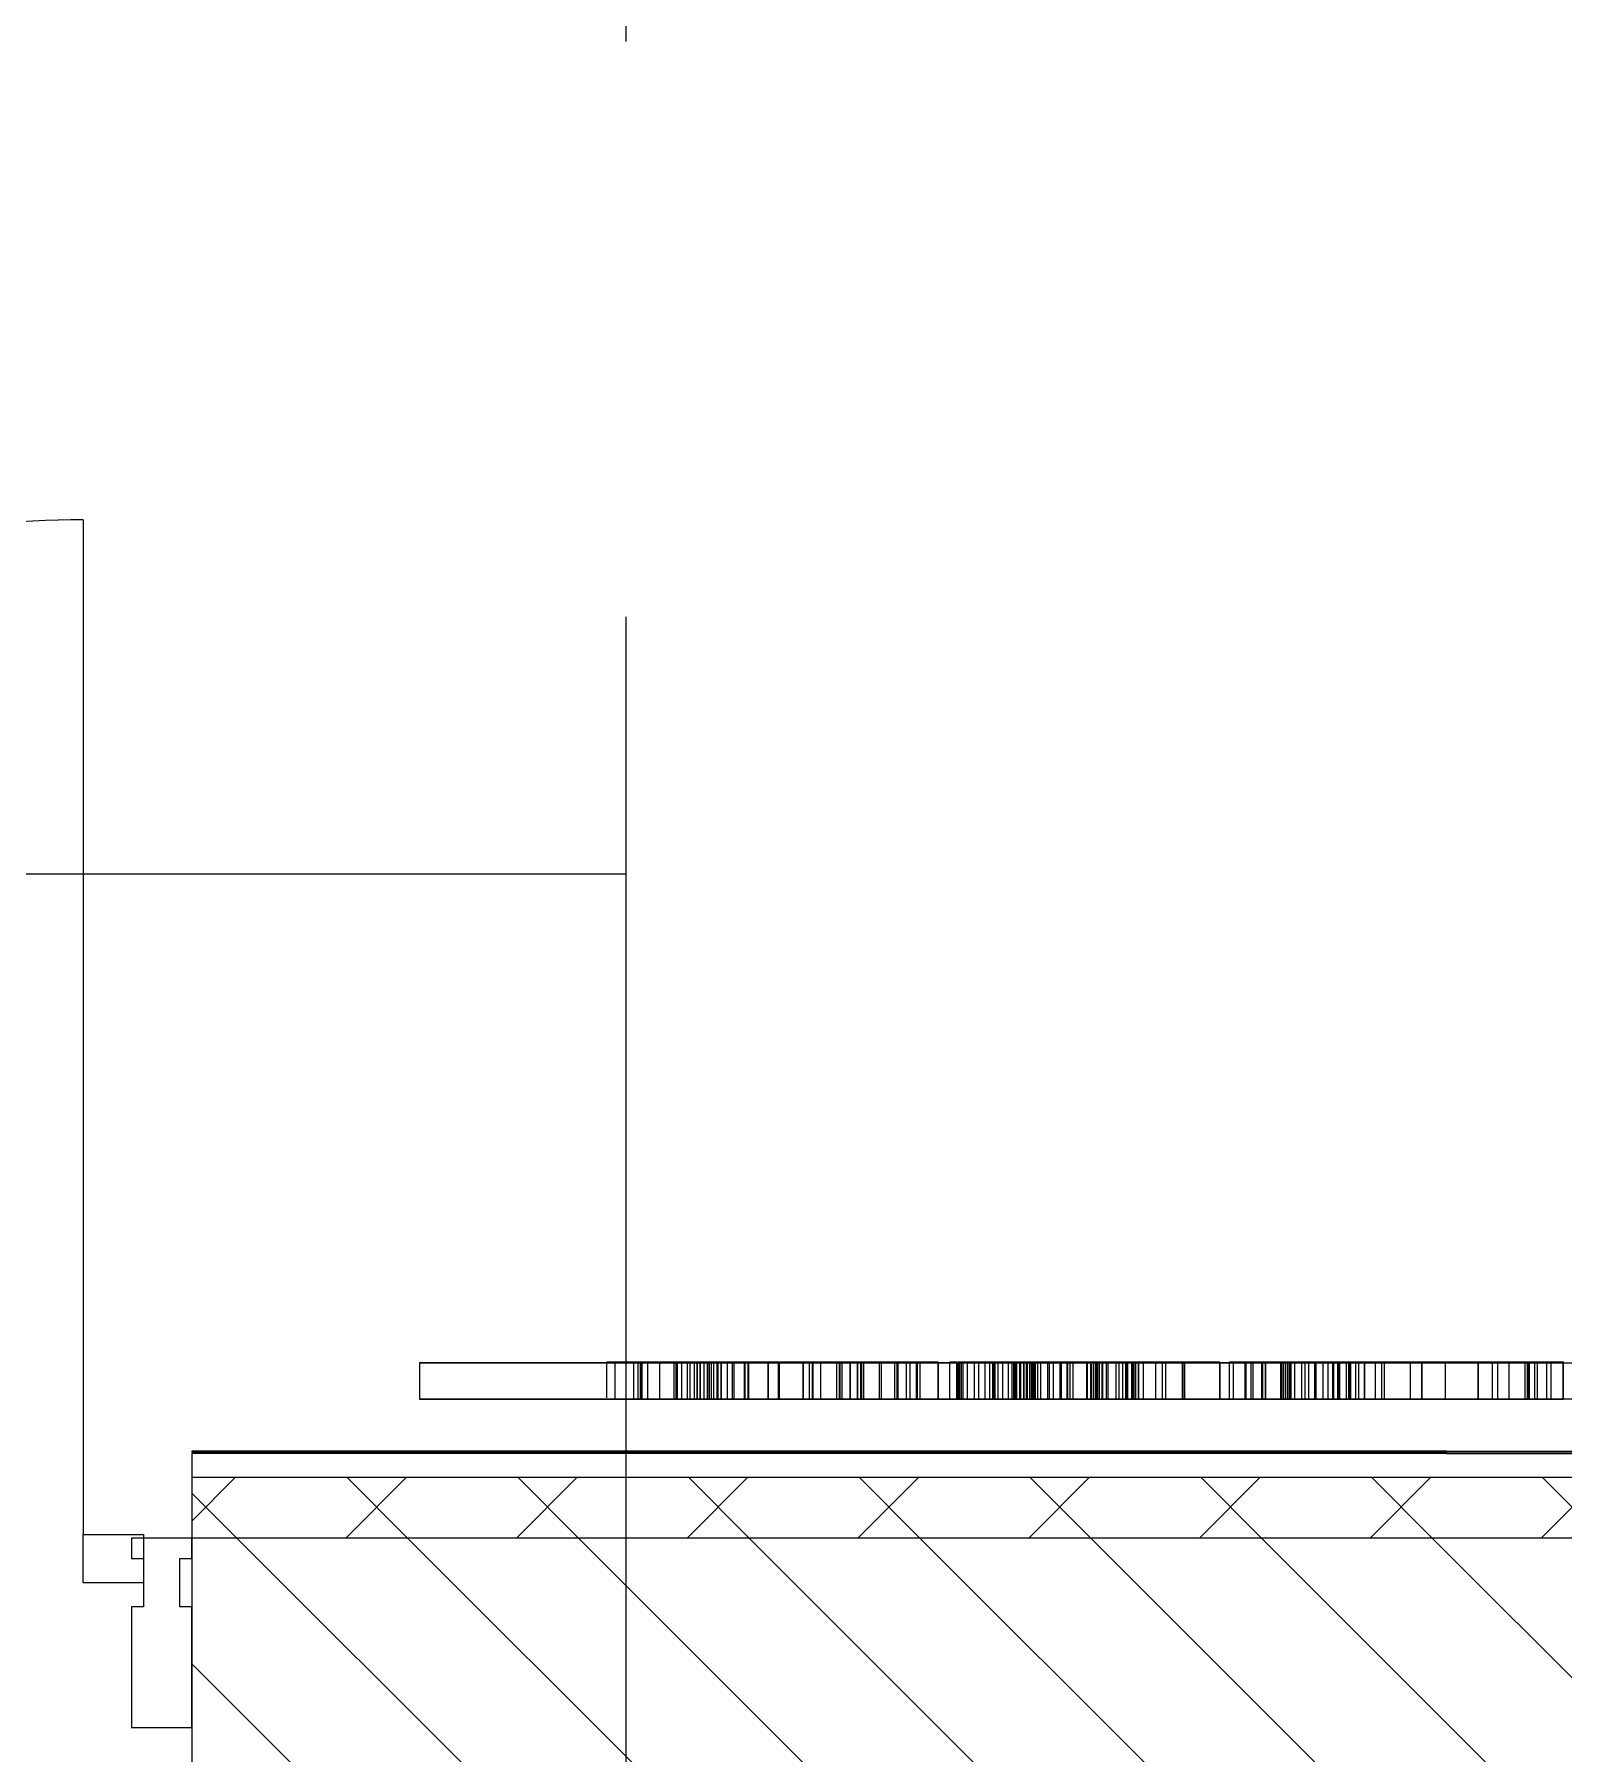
# Model space of a CAD drawing. Header units: millimetres. Extents: x 855 to 84199, y -1987 to 21700.
# Drawn here: x 25214 to 26480, y 16271 to 17695 of the extents above; entities that cross this region are included whole.
import ezdxf

# ---------------------------------------------------------------- set-up
doc = ezdxf.new("R2010")
doc.units = ezdxf.units.MM
doc.linetypes.add('Осевая', pattern=[3175, 635, -476.25, 1587.5, -476.25])
for name, color, linetype, lineweight in [('A-DOOR', 7, 'Continuous', 9), ('A-DOOR-1', 7, 'Continuous', 13), ('A-GLAZ-CWMG', 7, 'Continuous', 9), ('A-GLAZ-CWMG-1', 7, 'Continuous', 25), ('A-WALL', 7, 'Continuous', 9), ('I-WALL', 7, 'Continuous', 9), ('Оси', 7, 'Continuous', 9), ('Оси-2', 7, 'Осевая', 9)]:
    doc.layers.add(name, color=color, linetype=linetype, lineweight=lineweight)
for name, color, linetype, lineweight, true_color in [('A-WALL-2', 7, 'Continuous', 25, 0x3c3c3c), ('A-WALL-FNSH-1', 7, 'Continuous', 13, 0x3c3c3c), ('I-FURN-1', 7, 'Continuous', 9, 0xf0f0f0)]:
    doc.layers.add(name, color=color, linetype=linetype, lineweight=lineweight, true_color=true_color)

# ---------------------------------------------------------------- blocks, each defined once
blk = doc.blocks.new('Дверь_Витражная_остекление_ - ВВ-14 остекление-32472302-План разверток пом_ 1_60_ Этаж 1')
at = {"layer": 'A-DOOR'}
for p, q in [((-835, -860), (-835, -20)), ((835, -850), (835, -20))]:
    blk.add_line(p, q, dxfattribs=at)
for centre, radius, start, end in [((-835, -20), 840, 270, 0), ((835, -20), 830, 180, 270)]:
    blk.add_arc(centre, radius, start, end, dxfattribs=at)
at = {"layer": 'A-DOOR-1'}
for p, q in [((-885, 20), (-835, 20)), ((-885, -20), (-885, 20)), ((-835, 20), (-835, -20)), ((835, 20), (885, 20)), ((835, -20), (835, 20)), ((885, 20), (885, -20)), ((-835, -20), (-885, -20)), ((885, -20), (835, -20))]:
    blk.add_line(p, q, dxfattribs=at)
blk = doc.blocks.new('Прямоугольный импост - Импост структурный с накладкой - 160мм Темный-31915521-План разверток пом_ 1_60_ Этаж 1')
at = {"layer": 'A-GLAZ-CWMG-1'}
for p, q in [((-25, 0), (-25, 17)), ((-25, 17), (25, 17)), ((25, 17), (25, 0)), ((-15, 0), (-25, 0)), ((-15, -40), (-15, 0)), ((25, 0), (15, 0)), ((15, 0), (15, -40)), ((-25, -140), (-25, -40)), ((-25, -40), (-15, -40)), ((15, -40), (25, -40)), ((25, -40), (25, -140)), ((25, -140), (-25, -140))]:
    blk.add_line(p, q, dxfattribs=at)
blk = doc.blocks.new('Прямоугольный импост - Импост структурный с накладкой - 160мм Темный-31239248-План разверток пом_ 1_60_ Этаж 1')
at = {"layer": 'A-GLAZ-CWMG-1'}
for p, q in [((0, 17), (-50, 17)), ((-50, 17), (-50, 0)), ((0, 0), (0, 17)), ((-50, 0), (-40, 0)), ((-40, 0), (-40, -40)), ((-10, -40), (-10, 0)), ((-10, 0), (0, 0)), ((-40, -40), (-50, -40)), ((-50, -40), (-50, -140)), ((0, -40), (-10, -40)), ((0, -140), (0, -40)), ((-50, -140), (0, -140))]:
    blk.add_line(p, q, dxfattribs=at)
blk = doc.blocks.new('вывеска в доо - вывеска в доо-30524903-План разверток пом_ 1_60_ Этаж 1')
at = {"layer": 'I-FURN-1'}
for p, q in [((-800, 0), (800, 0)), ((-147.6, 0), (-133.6, 0)), ((-133.6, 0), (-147.3, 0)), ((-137.3, 0), (-147, 0)), ((-133.8, 0), (-137.3, 0)), ((-133.6, 0), (-137.2, 0)), ((-137.2, 0), (-133.6, 0)), ((-137.2, 0), (-137.2, -30)), ((-137.2, 0), (-137.2, -30)), ((-133.6, 0), (-123.7, 0)), ((-133.6, 0), (-133.6, -30)), ((-123.7, 0), (-133.5, 0)), ((-133.5, 0), (-133.5, -30)), ((-118, 0), (-132.7, 0)), ((-119.2, 0), (-132.6, 0)), ((-132.6, 0), (-126, 0)), ((-126, 0), (-119.1, 0)), ((-126, 0), (-126, -30)), ((-123.7, 0), (-117.7, 0)), ((-123.7, 0), (-123.7, -30)), ((-117.7, 0), (-123.6, 0)), ((-123.6, 0), (-123.6, -30)), ((-119.2, 0), (-119.2, -30)), ((-117.8, 0), (-119.1, 0)), ((-119.1, 0), (-117.8, 0)), ((-119.1, 0), (-119.1, -30)), ((-115.9, 0), (-117.9, 0)), ((-117.8, -30), (-117.8, 0)), ((-117.8, 0), (-117.8, -30)), ((-117.7, 0), (-115.7, 0)), ((-115.7, 0), (-117.7, 0)), ((-117.7, 0), (-115.7, 0)), ((-115.7, 0), (-117.7, 0)), ((-117.7, 0), (-117.7, -30)), ((-117.7, 0), (-117.7, -30)), ((-77, 0), (-115.9, 0)), ((-115.7, 0), (-76.8, 0)), ((-102.4, 0), (-115.7, 0)), ((-115.7, 0), (-115.7, -30)), ((-93, 0), (-102.4, 0)), ((-102.4, 0), (-102.4, -30)), ((-88.7, 0), (-93, 0)), ((-93, 0), (-93, -30)), ((-76.8, 0), (-88.7, 0)), ((-88.7, 0), (-88.7, -30)), ((-88.7, 0), (-88.7, -30)), ((-30.2, 0), (-77, 0)), ((-76.8, 0), (-30.2, 0)), ((-50.2, 0), (-76.8, 0)), ((-76.8, 0), (109.7, 0)), ((-30.2, 0), (-76.8, 0)), ((-76.8, -30), (-76.8, 0)), ((-76.8, 0), (-76.8, -30)), ((-30.2, 0), (-49.8, 0)), ((-30.2, 0), (-20.6, 0)), ((-20.6, 0), (-30.2, 0)), ((109.7, 0), (-30.2, 0)), ((-30.2, 0), (37.8, 0)), ((39.5, 0), (-30.2, 0)), ((-30.2, 0), (22.1, 0)), ((24.5, 0), (-30.2, 0)), ((-30.2, 0), (-30.2, -30)), ((-30.2, 0), (-30.2, -30)), ((-30.2, -30), (-30.2, 0)), ((-30.2, 0), (-30.2, -30)), ((-20.7, 0), (-30.2, 0)), ((1.2, 0), (-20.7, 0)), ((-20.6, 0), (-20.6, -30)), ((-20.6, 0), (-20.6, -30)), ((1.2, 0), (3, 0)), ((3, 0), (1.2, 0)), ((1.2, -30), (1.2, 0)), ((30.4, 0), (1.2, 0)), ((3, 0), (8.4, 0)), ((8.4, 0), (3, 0)), ((3, 0), (3, -30)), ((3, 0), (3, -30)), ((8.4, 0), (17.1, 0)), ((17.1, 0), (8.4, 0)), ((8.4, 0), (8.4, -30)), ((8.4, 0), (8.4, -30)), ((17.1, 0), (28.8, 0)), ((17.1, 0), (17.1, -30)), ((28.8, 0), (17.3, 0)), ((17.3, 0), (17.3, -30)), ((22.1, 0), (57.3, 0)), ((22.1, 0), (22.1, -30)), ((51.6, 0), (24.5, 0)), ((24.5, 0), (24.5, -30)), ((28.8, 0), (42.7, 0)), ((28.8, 0), (28.8, -30)), ((29.4, 0), (29.4, -30)), ((30.4, 0), (32.4, 0)), ((32.4, 0), (30.4, 0)), ((37.8, 0), (30.4, 0)), ((30.4, 0), (30.4, -30)), ((37.8, 0), (30.4, 0)), ((32.4, 0), (37.8, 0)), ((37.8, 0), (32.4, 0)), ((32.4, 0), (32.4, -30)), ((32.4, 0), (32.4, -30)), ((37.8, 0), (63.5, 0)), ((37.8, 0), (37.8, -30)), ((38.4, 0), (47.4, 0)), ((47.4, 0), (38.4, 0)), ((42.7, 0), (38.4, 0)), ((38.4, 0), (38.4, -30)), ((38.4, 0), (38.4, -30)), ((57.3, 0), (38.4, 0)), ((66.6, 0), (39.5, 0)), ((39.5, 0), (39.5, -30)), ((42.7, 0), (57.3, 0)), ((42.7, 0), (42.7, -30)), ((57.3, 0), (43.5, 0)), ((43.5, 0), (43.5, -30)), ((47.4, 0), (57.3, 0)), ((57.3, 0), (47.4, 0)), ((47.4, 0), (47.4, -29.2)), ((47.4, 0), (47.4, -29.2)), ((69.4, 0), (51.6, 0)), ((57.3, 0), (75, 0)), ((57.3, 0), (57.3, -30)), ((58.2, 0), (80.6, 0)), ((58.2, 0), (58.2, -30)), ((58.3, 0), (69.2, 0)), ((69.2, 0), (58.3, 0)), ((58.3, 0), (58.3, -30)), ((58.3, 0), (58.3, -30)), ((80.6, 0), (58.4, 0)), ((58.4, 0), (58.4, -30)), ((80.8, 0), (58.4, 0)), ((63.5, 0), (84.4, 0)), ((63.5, 0), (63.5, -30)), ((82.5, 0), (66.6, 0)), ((66.6, 0), (66.6, -30)), ((69.2, 0), (78.2, 0)), ((78.2, 0), (69.2, 0)), ((69.2, 0), (69.2, -30)), ((69.2, 0), (69.2, -30)), ((79.2, 0), (69.4, 0)), ((69.4, 0), (69.4, -30)), ((75, 0), (80.6, 0)), ((75, 0), (75, -30)), ((78.2, 0), (80.6, 0)), ((80.6, 0), (78.2, 0)), ((78.2, 0), (78.2, -30)), ((78.2, 0), (78.2, -30)), ((82.5, 0), (79.2, 0)), ((79.2, 0), (79.2, -30)), ((80.6, 0), (82.5, 0)), ((80.6, 0), (80.6, -30)), ((80.9, 0), (80.9, -30)), ((81, 0), (82.5, 0)), ((82.5, 0), (81, 0)), ((81, 0), (82.5, 0)), ((82.5, 0), (81, 0)), ((81, 0), (81, -30)), ((82.7, 0), (81.2, 0)), ((82.5, 0), (84.2, 0)), ((84.2, 0), (82.5, 0)), ((82.5, 0), (99.4, 0)), ((84.2, 0), (82.5, 0)), ((86.7, 0), (82.5, 0)), ((82.5, 0), (82.5, -30)), ((84.4, 0), (82.7, 0)), ((84.2, 0), (84.2, -30)), ((84.2, 0), (84.2, -30)), ((84.4, 0), (86.2, 0)), ((86.2, 0), (84.4, 0)), ((86.2, 0), (84.4, 0)), ((84.4, 0), (101.6, 0)), ((84.4, 0), (84.4, -30)), ((86.4, 0), (84.6, 0)), ((99.2, 0), (86.2, 0)), ((86.2, -30), (86.2, 0)), ((109.9, 0), (86.4, 0)), ((101.6, 0), (86.7, 0)), ((86.7, 0), (86.7, -30)), ((99.2, 0), (99.2, -30)), ((99.4, 0), (109.7, 0)), ((109.7, 0), (99.4, 0)), ((99.4, 0), (99.4, -30)), ((101.6, 0), (109.7, 0)), ((101.6, 0), (101.6, -30)), ((109.7, 0), (102.4, 0)), ((102.4, 0), (102.4, -30)), ((109.7, 0), (111.4, 0)), ((111.3, 0), (109.7, 0)), ((109.7, 0), (116, 0)), ((116, 0), (109.7, 0)), ((109.7, 0), (109.7, -30)), ((109.7, 0), (109.7, -30)), ((115.6, 0), (109.9, 0)), ((111.3, 0), (111.3, -30)), ((111.4, 0), (115.4, 0)), ((115.4, 0), (111.4, 0)), ((111.4, 0), (111.4, -30)), ((115.4, 0), (115.4, -30)), ((116, 0), (125.9, 0)), ((116, 0), (116, -30)), ((125.9, 0), (116.2, 0)), ((116.2, 0), (116.2, -30)), ((129.3, 0), (116.2, 0)), ((125.9, 0), (129.2, 0)), ((129.2, 0), (125.9, 0)), ((125.9, 0), (125.9, -30)), ((125.9, 0), (125.9, -30)), ((129.2, 0), (129.2, -30)), ((137.3, 0), (129.3, 0)), ((137.2, 0), (168, 0)), ((166.4, 0), (137.2, 0)), ((137.2, -30), (137.2, 0)), ((137.2, 0), (137.2, -30)), ((166.6, 0), (137.3, 0)), ((168, 0), (166.4, 0)), ((166.4, 0), (168, 0)), ((168, 0), (166.4, 0)), ((166.4, 0), (168, 0)), ((168, 0), (166.4, 0)), ((166.4, -30), (166.4, 0)), ((166.4, 0), (166.4, -30)), ((166.4, -30), (166.4, 0)), ((166.4, 0), (166.4, -30)), ((168.2, 0), (166.6, 0)), ((168, 0), (200.5, 0)), ((206.7, 0), (168, 0)), ((168, 0), (184.8, 0)), ((184.8, 0), (168, 0)), ((168, 0), (190.3, 0)), ((181.9, 0), (168, 0)), ((168, 0), (246.9, 0)), ((214.7, 0), (168, 0)), ((168, -30), (168, 0)), ((168, 0), (168, -30)), ((209, 0), (168.2, 0)), ((208.2, 0), (181.9, 0)), ((181.9, 0), (181.9, -30)), ((184.8, 0), (204.2, 0)), ((204.6, 0), (184.8, 0)), ((184.8, 0), (184.8, -30)), ((184.8, 0), (184.8, -30)), ((190.3, 0), (208.6, 0)), ((190.3, 0), (190.3, -30)), ((200.5, 0), (214.7, 0)), ((200.5, 0), (200.5, -30)), ((204.2, 0), (208.6, 0)), ((204.2, 0), (204.2, -30)), ((208.7, 0), (204.6, 0)), ((204.6, 0), (204.6, -30)), ((208.6, 0), (206.7, 0)), ((206.7, 0), (206.7, -30)), ((208.2, 0), (208.2, -30)), ((208.6, 0), (210.1, 0)), ((210.1, 0), (208.6, 0)), ((208.6, 0), (208.6, -30)), ((210.1, 0), (208.7, 0)), ((208.7, 0), (208.7, -30)), ((209.1, 0), (209.1, -30)), ((213.5, 0), (210.1, 0)), ((210.1, 0), (213.5, 0)), ((213.3, 0), (210.1, 0)), ((210.1, 0), (210.1, -30)), ((213.9, 0), (210.5, 0)), ((214.7, 0), (213.3, 0)), ((213.3, 0), (213.3, -30)), ((213.5, 0), (213.5, -30)), ((214.7, 0), (217.5, 0)), ((246.9, 0), (214.7, 0)), ((214.7, 0), (243.6, 0)), ((240.2, 0), (214.7, 0)), ((214.7, 0), (214.7, -30)), ((214.7, 0), (214.7, -30)), ((214.7, -30), (214.7, 0)), ((214.7, 0), (214.7, -30)), ((220.6, 0), (215, 0)), ((215, 0), (215, -30)), ((220.9, 0), (215.3, 0)), ((217.5, 0), (229.6, 0)), ((217.5, 0), (217.5, -30)), ((234, 0), (220.6, 0)), ((220.6, 0), (231, 0)), ((223, 0), (220.6, 0)), ((220.6, 0), (220.6, -30)), ((238.4, 0), (220.9, 0)), ((234.7, 0), (223, 0)), ((223, 0), (223, -30)), ((229.6, 0), (236.9, 0)), ((229.6, 0), (229.6, -30)), ((231, 0), (238.3, 0)), ((231, 0), (231, -30)), ((239.3, 0), (234, 0)), ((234, 0), (234, -30)), ((238.3, 0), (234.7, 0)), ((234.7, 0), (234.7, -30)), ((236.9, 0), (239.3, 0)), ((236.9, 0), (236.9, -30)), ((238.3, 0), (238.3, -30)), ((239.3, 0), (243.6, 0)), ((241.8, 0), (239.3, 0)), ((239.3, 0), (239.3, -30)), ((243.7, 0), (239.4, 0)), ((246.9, 0), (240.2, 0)), ((240.2, 0), (240.2, -30)), ((243.6, 0), (241.8, 0)), ((241.8, 0), (241.8, -30)), ((243.6, 0), (246.9, 0)), ((243.6, 0), (243.6, -28.9)), ((244.1, 0), (244.1, -29.1)), ((246.9, 0), (244.2, 0)), ((246.9, 0), (246.9, -29.9)), ((247.2, 0), (305.4, 0)), ((247.2, 0), (285.4, 0)), ((278.3, 0), (247.2, 0)), ((258.9, 0), (247.2, 0)), ((299.3, 0), (247.3, 0)), ((261.1, 0), (258.7, 0)), ((258.7, 0), (263, 0)), ((258.7, 0), (258.7, -30)), ((263.3, 0), (258.9, 0)), ((263, 0), (261.1, 0)), ((261.1, 0), (261.1, -30)), ((263, 0), (263, -30)), ((290.3, 0), (263.6, 0)), ((263.6, 0), (269.4, 0)), ((268.3, 0), (263.6, 0)), ((263.6, 0), (275, 0)), ((263.6, 0), (263.6, -30)), ((288.4, 0), (263.9, 0)), ((268.3, 0), (268.3, -30)), ((269.4, 0), (278.2, 0)), ((279.6, 0), (269.4, 0)), ((269.4, 0), (269.4, -30)), ((275, 0), (297.2, 0)), ((275, 0), (275, -30)), ((278.2, 0), (291.2, 0)), ((278.2, 0), (278.2, -30)), ((290, 0), (278.3, 0)), ((278.3, 0), (278.3, -30)), ((287.9, 0), (279.6, 0)), ((279.6, 0), (279.6, -30)), ((285.4, 0), (302, 0)), ((285.4, 0), (285.4, -30)), ((291.2, 0), (287.9, 0)), ((293.1, 0), (287.9, 0)), ((287.9, 0), (291.2, 0)), ((287.9, 0), (287.9, -30)), ((291.8, 0), (288.4, 0)), ((299.5, 0), (290, 0)), ((290, 0), (290, -30)), ((290.3, -30), (290.3, 0)), ((291.2, 0), (305.4, 0)), ((296.4, 0), (291.2, 0)), ((291.2, 0), (291.2, -30)), ((294.5, 0), (292.1, 0)), ((292.1, 0), (302, 0)), ((292.1, 0), (292.1, -30)), ((302.5, 0), (292.7, 0)), ((305.4, 0), (293.1, 0)), ((293.1, 0), (293.1, -30)), ((302, 0), (294.5, 0)), ((294.5, 0), (294.5, -30)), ((305.4, 0), (296.4, 0)), ((296.4, 0), (296.4, -30)), ((297.2, 0), (305.4, 0)), ((297.2, 0), (297.2, -30)), ((305.4, 0), (299.3, 0)), ((299.3, 0), (299.3, -30)), ((305.4, 0), (299.5, 0)), ((299.5, 0), (299.5, -30)), ((302, 0), (305.4, 0)), ((302, 0), (302, -30)), ((305.4, 0), (302.9, 0)), ((302.9, 0), (305.4, 0)), ((302.9, 0), (302.9, -30)), ((305.9, 0), (303.4, 0)), ((305.4, 0), (324.6, 0)), ((305.4, 0), (305.4, -30)), ((307.9, 0), (305.8, 0)), ((305.8, 0), (305.8, -30)), ((306.4, 0), (307.9, 0)), ((307.9, 0), (306.4, 0)), ((306.4, 0), (307.9, 0)), ((307.9, 0), (306.4, 0)), ((306.4, 0), (307.9, 0)), ((307.9, 0), (306.4, 0)), ((306.4, 0), (307.9, 0)), ((306.4, 0), (306.4, -30)), ((307, 0), (307, -30)), ((308.5, 0), (307, 0)), ((307.9, 0), (309.2, 0)), ((312.2, 0), (307.9, 0)), ((307.9, 0), (324.3, 0)), ((320.7, 0), (307.9, 0)), ((324.3, 0), (307.9, 0)), ((307.9, 0), (316.8, 0)), ((307.9, 0), (307.9, -30)), ((324.6, 0), (307.9, 0)), ((307.9, 0), (307.9, -30)), ((323.6, 0), (308.5, 0)), ((309.2, 0), (336.9, 0)), ((309.2, 0), (309.2, -30)), ((323.2, 0), (312.2, 0)), ((312.2, 0), (312.2, -30)), ((316.8, 0), (323.2, 0)), ((316.8, 0), (316.8, -30)), ((324.3, 0), (320.7, 0)), ((320.7, 0), (320.7, -30)), ((323.2, 0), (324.3, 0)), ((323.2, 0), (323.2, -30)), ((324.3, 0), (324.3, -30)), ((324.3, 0), (324.3, -30)), ((324.3, -30), (324.3, 0)), ((324.3, 0), (324.3, -30)), ((327.8, 0), (324.6, 0)), ((324.6, 0), (340.5, 0)), ((324.6, 0), (324.6, -30)), ((340.5, 0), (325, 0)), ((336.9, 0), (325.2, 0)), ((325.2, 0), (325.2, -30)), ((328.9, 0), (327.8, 0)), ((327.8, 0), (327.8, -30)), ((331.6, 0), (328.9, 0)), ((340.5, 0), (331.6, 0)), ((331.6, 0), (331.6, -30)), ((336.9, 0), (340.5, 0)), ((336.9, 0), (336.9, -30)), ((340.5, 0), (336.9, 0)), ((336.9, 0), (336.9, -30)), ((340.5, 0), (340.5, -29.9)), ((340.6, 0), (349.7, 0)), ((353.4, 0), (340.6, 0)), ((340.6, 0), (351.1, 0)), ((346.3, 0), (340.6, 0)), ((353.8, 0), (340.6, 0)), ((352.5, 0), (346.3, 0)), ((346.3, 0), (346.3, -30)), ((349.7, 0), (353.4, 0)), ((349.7, 0), (349.7, -30)), ((351.1, 0), (354.6, 0)), ((351.1, 0), (351.1, -30)), ((354.6, 0), (352.5, 0)), ((352.5, 0), (352.5, -30)), ((353.4, 0), (353.4, -30)), ((353.4, 0), (353.4, -30)), ((354.6, 0), (354.6, -30)), ((355, 0), (360.7, 0)), ((360.7, 0), (355, 0)), ((355, 0), (355, -30)), ((361.3, 0), (355.4, 0)), ((360.7, 0), (360.7, -30)), ((371.1, 0), (361.3, 0)), ((370.5, 0), (385.7, 0)), ((385.7, 0), (370.5, 0)), ((370.5, -30), (370.5, 0)), ((370.5, 0), (370.5, -30)), ((386.4, 0), (371.1, 0)), ((385.7, 0), (432.3, 0)), ((404.5, 0), (385.7, 0)), ((385.7, 0), (388.4, 0)), ((387.7, 0), (385.7, 0)), ((385.7, -30), (385.7, 0)), ((432.5, 0), (386.4, 0)), ((387.7, 0), (387.7, -30)), ((388.4, 0), (396.7, 0)), ((393.6, 0), (388.4, 0)), ((388.4, 0), (388.4, -30)), ((403.5, 0), (393.6, 0)), ((393.6, 0), (393.6, -30)), ((396.7, 0), (406.4, 0)), ((396.7, 0), (396.7, -30)), ((417.3, 0), (403.5, 0)), ((403.5, 0), (403.5, -30)), ((432.3, 0), (404.5, 0)), ((404.5, 0), (404.5, -30)), ((404.5, 0), (404.5, -30)), ((406.4, 0), (419, 0)), ((406.4, 0), (406.4, -30)), ((432.3, 0), (417.3, 0)), ((417.3, 0), (417.3, -30)), ((419, 0), (433.9, 0)), ((419, 0), (419, -30)), ((432.3, 0), (467.6, 0)), ((433.6, 0), (432.3, 0)), ((433.9, 0), (432.3, 0)), ((432.3, 0), (437.3, 0)), ((437.1, 0), (432.3, 0)), ((432.3, -30), (432.3, 0)), ((467.8, 0), (432.5, 0)), ((433.6, 0), (433.6, -30)), ((433.6, 0), (433.6, -30)), ((467.6, 0), (433.9, 0)), ((433.9, 0), (450.1, 0)), ((433.9, 0), (433.9, -30)), ((454.5, 0), (434.5, 0)), ((434.5, 0), (434.5, -30)), ((443.2, 0), (437.1, 0)), ((437.1, 0), (437.1, -30)), ((437.3, 0), (443.5, 0)), ((437.3, 0), (437.3, -30)), ((451.6, 0), (443.2, 0)), ((443.2, 0), (443.2, -30)), ((443.5, 0), (452.1, 0)), ((443.5, 0), (443.5, -30)), ((450.1, 0), (474.3, 0)), ((450.1, 0), (450.1, -30)), ((474, 0), (451.6, 0)), ((451.6, 0), (451.6, -30)), ((452.1, 0), (474.3, 0)), ((452.1, 0), (452.1, -30)), ((474.3, 0), (454.5, 0)), ((454.5, 0), (454.5, -30)), ((467.6, 0), (467.6, -30)), ((467.6, 0), (467.6, -30)), ((475.2, 0), (468.5, 0)), ((474, 0), (474, -30)), ((474.3, 0), (502, 0)), ((502, 0), (474.3, 0)), ((474.3, 0), (474.3, -30)), ((477.1, 0), (474.7, 0)), ((474.7, 0), (502, 0)), ((474.7, 0), (474.7, -30)), ((483, 0), (475.6, 0)), ((502, 0), (477.1, 0)), ((477.1, 0), (477.1, -30)), ((482.2, 0), (502, 0)), ((502, 0), (482.2, 0)), ((482.2, -30), (482.2, 0)), ((482.2, 0), (482.2, -30)), ((502.3, 0), (483, 0)), ((502, 0), (527.2, 0)), ((502, 0), (502, -30)), ((502.5, 0), (511.3, 0)), ((511.3, 0), (502.5, 0)), ((502.5, 0), (530.3, 0)), ((531, 0), (502.5, 0)), ((502.5, 0), (502.5, -30)), ((502.5, 0), (502.5, -30)), ((527.2, 0), (502.6, 0)), ((502.6, 0), (502.6, -30)), ((511.4, 0), (502.8, 0)), ((511.3, 0), (540.8, 0)), ((545.1, 0), (511.3, 0)), ((511.3, 0), (539.4, 0)), ((530.3, 0), (511.3, 0)), ((511.3, 0), (511.3, -29.4)), ((511.3, 0), (511.3, -29.4)), ((511.3, -29.4), (511.3, 0)), ((511.3, 0), (511.3, -29.4)), ((560.9, 0), (511.4, 0)), ((527.2, 0), (549.8, 0)), ((527.2, 0), (527.2, -30)), ((549.8, 0), (527.8, 0)), ((527.8, 0), (527.8, -30)), ((530.3, 0), (552.7, 0)), ((530.3, 0), (530.3, -30)), ((552.7, 0), (530.9, 0)), ((530.9, 0), (530.9, -30)), ((553.2, 0), (531, 0)), ((531, 0), (531, -30)), ((539.4, 0), (556.2, 0)), ((539.4, 0), (539.4, -30)), ((540.8, 0), (567.3, 0)), ((540.8, 0), (540.8, -30)), ((559.9, 0), (545.1, 0)), ((545.1, 0), (545.1, -30)), ((549.8, 0), (569.7, 0)), ((549.8, 0), (549.8, -30)), ((569.7, 0), (550.3, 0)), ((550.3, 0), (550.3, -30)), ((552.7, 0), (561.2, 0)), ((552.7, 0), (552.7, -30)), ((561.5, 0), (553.2, 0)), ((553.2, 0), (553.2, -30)), ((558.3, 0), (553.6, 0)), ((553.6, 0), (553.6, -30)), ((556.2, 0), (559.9, 0)), ((556.2, 0), (556.2, -30)), ((559.9, 0), (558.3, 0)), ((558.3, 0), (558.3, -30)), ((564.3, 0), (559.9, 0)), ((559.9, 0), (559.9, -30)), ((568.1, 0), (560.9, 0)), ((561.2, 0), (567.3, 0)), ((561.2, 0), (561.2, -30)), ((567.5, 0), (561.5, 0)), ((561.5, 0), (561.5, -30)), ((567.3, 0), (564.3, 0)), ((564.3, 0), (564.3, -30)), ((567.3, 0), (572.2, 0)), ((567.3, 0), (567.3, -30)), ((567.4, 0), (572.2, 0)), ((572.2, 0), (567.4, 0)), ((567.4, 0), (567.4, -30)), ((572.2, 0), (567.5, 0)), ((567.5, 0), (567.5, -30)), ((572.8, 0), (568.2, 0)), ((569.7, 0), (587, 0)), ((569.7, 0), (569.7, -30)), ((572.2, 0), (570.1, 0)), ((570.1, 0), (570.1, -30)), ((572.2, 0), (576, 0)), ((578.1, 0), (572.2, 0)), ((587, 0), (572.2, 0)), ((572.2, 0), (572.2, -30)), ((582.9, 0), (572.8, 0)), ((576, 0), (582.9, 0)), ((576, 0), (576, -30)), ((582.9, 0), (578.1, 0)), ((578.1, 0), (578.1, -30)), ((583.2, 0), (587, 0)), ((586.3, 0), (583.2, 0)), ((587.3, 0), (583.2, 0)), ((586.3, 0), (586.3, -30)), ((587, 0), (600.9, 0)), ((587, 0), (587, -30)), ((600.9, 0), (587.2, 0)), ((587.2, 0), (587.2, -30)), ((587.5, 0), (589.1, 0)), ((589.1, 0), (587.5, 0)), ((587.5, 0), (587.5, -30)), ((589.5, 0), (587.8, 0)), ((589.1, 0), (589.1, -30)), ((617, 0), (589.5, 0)), ((600.9, 0), (610.9, 0)), ((600.9, 0), (600.9, -30)), ((610.9, 0), (601.1, 0)), ((601.1, 0), (601.1, -30)), ((610.9, 0), (616.9, 0)), ((610.9, 0), (610.9, -30)), ((616.9, 0), (611, 0)), ((611, 0), (611, -30)), ((615.8, 0), (615.8, -30)), ((615.8, 0), (615.8, -30)), ((615.8, -30), (615.8, 0)), ((615.8, 0), (615.8, -30)), ((618.9, 0), (616.9, 0)), ((616.9, 0), (618.9, 0)), ((616.9, 0), (618.9, 0)), ((618.9, 0), (616.9, 0)), ((616.9, 0), (618.9, 0)), ((618.9, 0), (616.9, 0)), ((616.9, 0), (616.9, -30)), ((616.9, 0), (616.9, -30)), ((620.1, 0), (618.1, 0)), ((622.8, 0), (618.9, 0)), ((618.9, 0), (644.9, 0)), ((618.9, 0), (644.9, 0)), ((644.9, 0), (618.9, 0)), ((618.9, 0), (618.9, -30)), ((645.1, 0), (620.1, 0)), ((638, 0), (622.8, 0)), ((622.8, -30), (622.8, 0)), ((644.9, 0), (638, 0)), ((638, 0), (638, -30)), ((774.9, 0), (645.1, 0)), ((800, 0), (774.9, 0)), ((800, -30), (800, 0)), ((-147.3, -0.8), (-147.3, -30)), ((-147, -0.9), (-147, -30)), ((-49.8, -0.1), (-49.8, -30)), ((-49.8, -0.1), (-49.8, -30)), ((51.6, -0.4), (51.6, -30)), ((247.3, 0), (247.3, -30)), ((582.9, -0.1), (582.9, -30)), ((644.9, -1.1), (644.9, -30)), ((644.9, -1.1), (644.9, -30)), ((644.9, -1.1), (644.9, -30)), ((644.9, -1.1), (644.9, -30)), ((800, -30), (-800, -30)), ((-133.6, -30.5), (-147.6, -30.5)), ((-147.3, -30.5), (-133.6, -30.5)), ((-147, -30), (-137.3, -30)), ((-137.3, -30), (-133.8, -30)), ((-133.6, -30.5), (-137.2, -30.5)), ((-137.2, -30.5), (-133.6, -30.5)), ((-123.7, -30.5), (-133.6, -30.5)), ((-133.5, -30.5), (-123.7, -30.5)), ((-132.7, -30), (-118, -30)), ((-126, -30.5), (-132.6, -30.5)), ((-132.6, -30.5), (-119.2, -30.5)), ((-119.1, -30.5), (-126, -30.5)), ((-117.7, -30.5), (-123.7, -30.5)), ((-123.6, -30.5), (-117.7, -30.5)), ((-117.8, -30.5), (-119.1, -30.5)), ((-119.1, -30.5), (-117.8, -30.5)), ((-117.9, -30), (-115.9, -30)), ((-117.7, -30.5), (-115.7, -30.5)), ((-115.7, -30.5), (-117.7, -30.5)), ((-117.7, -30.5), (-115.7, -30.5)), ((-115.7, -30.5), (-117.7, -30.5)), ((-115.9, -30), (-77, -30)), ((-115.7, -30.5), (-102.4, -30.5)), ((-76.8, -30.5), (-115.7, -30.5)), ((-102.4, -30.5), (-93, -30.5)), ((-93, -30.5), (-88.7, -30.5)), ((-88.7, -30.5), (-76.8, -30.5)), ((-77, -30), (-30.2, -30)), ((-76.8, -30.5), (-49.8, -30.5)), ((-30.2, -30.5), (-76.8, -30.5)), ((-76.8, -30.5), (-30.2, -30.5)), ((109.7, -30.5), (-76.8, -30.5)), ((-49.8, -30.5), (-30.2, -30.5)), ((-30.2, -30), (-20.7, -30)), ((-30.2, -30.5), (-20.6, -30.5)), ((-20.6, -30.5), (-30.2, -30.5)), ((-30.2, -30.5), (39.5, -30.5)), ((37.8, -30.5), (-30.2, -30.5)), ((-30.2, -30.5), (109.7, -30.5)), ((-30.2, -30.5), (24.5, -30.5)), ((22.1, -30.5), (-30.2, -30.5)), ((-20.7, -30), (1.2, -30)), ((1.2, -30), (30.4, -30)), ((1.2, -30.5), (3, -30.5)), ((3, -30.5), (1.2, -30.5)), ((3, -30.5), (8.4, -30.5)), ((8.4, -30.5), (3, -30.5)), ((8.4, -30.5), (17.1, -30.5)), ((17.1, -30.5), (8.4, -30.5)), ((28.8, -30.5), (17.1, -30.5)), ((17.3, -30.5), (28.8, -30.5)), ((57.3, -30.5), (22.1, -30.5)), ((24.5, -30.5), (51.6, -30.5)), ((42.7, -30.5), (28.8, -30.5)), ((30.4, -30), (37.8, -30)), ((30.4, -30.5), (37.8, -30.5)), ((30.4, -30.5), (32.4, -30.5)), ((32.4, -30.5), (30.4, -30.5)), ((32.4, -30.5), (37.8, -30.5)), ((37.8, -30.5), (32.4, -30.5)), ((63.5, -30.5), (37.8, -30.5)), ((38.4, -30), (50.2, -30)), ((38.4, -30.5), (42.7, -30.5)), ((38.4, -30.5), (47.4, -30.5)), ((47.4, -30.5), (38.4, -30.5)), ((39.5, -30.5), (66.6, -30.5)), ((57.3, -30.5), (42.7, -30.5)), ((43.5, -30.5), (57.3, -30.5)), ((47.4, -30.5), (57.3, -30.5)), ((57.3, -30.5), (47.4, -30.5)), ((50.2, -30), (57.3, -30)), ((51.6, -30.5), (69.4, -30.5)), ((75, -30.5), (57.3, -30.5)), ((80.6, -30.5), (58.2, -30.5)), ((58.3, -30.5), (69.2, -30.5)), ((69.2, -30.5), (58.3, -30.5)), ((58.4, -30), (80.8, -30)), ((58.4, -30.5), (80.6, -30.5)), ((84.4, -30.5), (63.5, -30.5)), ((66.6, -30.5), (82.5, -30.5)), ((69.2, -30.5), (78.2, -30.5)), ((78.2, -30.5), (69.2, -30.5)), ((69.4, -30.5), (79.2, -30.5)), ((80.6, -30.5), (75, -30.5)), ((78.2, -30.5), (80.6, -30.5)), ((80.6, -30.5), (78.2, -30.5)), ((79.2, -30.5), (82.5, -30.5)), ((82.5, -30.5), (80.6, -30.5)), ((81, -30.5), (82.5, -30.5)), ((82.5, -30.5), (81, -30.5)), ((81, -30.5), (82.5, -30.5)), ((82.5, -30.5), (81, -30.5)), ((81.2, -30), (82.7, -30)), ((82.5, -30.5), (84.2, -30.5)), ((99.4, -30.5), (82.5, -30.5)), ((82.5, -30.5), (84.2, -30.5)), ((84.2, -30.5), (82.5, -30.5)), ((82.5, -30.5), (86.7, -30.5)), ((82.7, -30), (84.4, -30)), ((84.4, -30.5), (86.2, -30.5)), ((84.4, -30.5), (86.2, -30.5)), ((86.2, -30.5), (84.4, -30.5)), ((101.6, -30.5), (84.4, -30.5)), ((84.6, -30), (86.4, -30)), ((86.2, -30.5), (99.2, -30.5)), ((86.4, -30), (109.9, -30)), ((86.7, -30.5), (101.6, -30.5)), ((99.4, -30.5), (109.7, -30.5)), ((109.7, -30.5), (99.4, -30.5)), ((109.7, -30.5), (101.6, -30.5)), ((102.4, -30.5), (109.7, -30.5)), ((109.7, -30.5), (111.3, -30.5)), ((111.4, -30.5), (109.7, -30.5)), ((109.7, -30.5), (116, -30.5)), ((116, -30.5), (109.7, -30.5)), ((109.9, -30), (115.6, -30)), ((111.4, -30.5), (115.4, -30.5)), ((115.4, -30.5), (111.4, -30.5)), ((125.9, -30.5), (116, -30.5)), ((116.2, -30), (129.3, -30)), ((116.2, -30.5), (125.9, -30.5)), ((125.9, -30.5), (129.2, -30.5)), ((129.2, -30.5), (125.9, -30.5)), ((129.3, -30), (137.3, -30)), ((137.2, -30.5), (166.4, -30.5)), ((168, -30.5), (137.2, -30.5)), ((137.3, -30), (166.6, -30)), ((166.4, -30.5), (168, -30.5)), ((166.4, -30.5), (168, -30.5)), ((168, -30.5), (166.4, -30.5)), ((166.4, -30.5), (168, -30.5)), ((168, -30.5), (166.4, -30.5)), ((166.6, -30), (168.2, -30)), ((168, -30.5), (206.7, -30.5)), ((200.5, -30.5), (168, -30.5)), ((168, -30.5), (184.8, -30.5)), ((184.8, -30.5), (168, -30.5)), ((168, -30.5), (181.9, -30.5)), ((190.3, -30.5), (168, -30.5)), ((168, -30.5), (214.7, -30.5)), ((246.9, -30.5), (168, -30.5)), ((168.2, -30), (209, -30)), ((181.9, -30.5), (208.2, -30.5)), ((184.8, -30.5), (204.6, -30.5)), ((204.2, -30.5), (184.8, -30.5)), ((208.6, -30.5), (190.3, -30.5)), ((214.7, -30.5), (200.5, -30.5)), ((208.6, -30.5), (204.2, -30.5)), ((204.6, -30.5), (208.7, -30.5)), ((206.7, -30.5), (208.6, -30.5)), ((210.1, -30.5), (208.6, -30.5)), ((208.6, -30.5), (210.1, -30.5)), ((208.7, -30.5), (210.1, -30.5)), ((210.1, -30.5), (213.5, -30.5)), ((210.1, -30.5), (213.3, -30.5)), ((213.5, -30.5), (210.1, -30.5)), ((210.5, -30), (213.9, -30)), ((213.3, -30.5), (214.7, -30.5)), ((217.5, -30.5), (214.7, -30.5)), ((214.7, -30.5), (246.9, -30.5)), ((214.7, -30.5), (240.2, -30.5)), ((243.6, -30.5), (214.7, -30.5)), ((215, -30.5), (220.6, -30.5)), ((215.3, -30), (220.9, -30)), ((229.6, -30.5), (217.5, -30.5)), ((220.6, -30.5), (223, -30.5)), ((231, -30.5), (220.6, -30.5)), ((220.6, -30.5), (234, -30.5)), ((220.9, -30), (238.4, -30)), ((223, -30.5), (234.7, -30.5)), ((236.9, -30.5), (229.6, -30.5)), ((238.3, -30.5), (231, -30.5)), ((234, -30.5), (239.3, -30.5)), ((234.7, -30.5), (238.3, -30.5)), ((239.3, -30.5), (236.9, -30.5)), ((239.3, -30.5), (241.8, -30.5)), ((243.6, -30.5), (239.3, -30.5)), ((239.4, -30), (243.7, -30)), ((240.2, -30.5), (278.3, -30.5)), ((241.8, -30.5), (243.6, -30.5)), ((285.4, -30.5), (243.6, -30.5)), ((244.2, -30), (246.9, -30)), ((305.4, -30.5), (246.9, -30.5)), ((247.2, -30), (258.9, -30)), ((247.3, -30.5), (299.3, -30.5)), ((263, -30.5), (258.7, -30.5)), ((258.7, -30.5), (261.1, -30.5)), ((258.9, -30), (263.3, -30)), ((261.1, -30.5), (263, -30.5)), ((275, -30.5), (263.6, -30.5)), ((263.6, -30.5), (268.3, -30.5)), ((269.4, -30.5), (263.6, -30.5)), ((263.6, -30.5), (290.3, -30.5)), ((263.9, -30), (288.4, -30)), ((269.4, -30.5), (279.6, -30.5)), ((278.2, -30.5), (269.4, -30.5)), ((297.2, -30.5), (275, -30.5)), ((291.2, -30.5), (278.2, -30.5)), ((278.3, -30.5), (290, -30.5)), ((279.6, -30.5), (287.9, -30.5)), ((302, -30.5), (285.4, -30.5)), ((287.9, -30.5), (291.2, -30.5)), ((291.2, -30.5), (287.9, -30.5)), ((287.9, -30.5), (293.1, -30.5)), ((288.4, -30), (291.8, -30)), ((290, -30.5), (299.5, -30.5)), ((291.2, -30.5), (296.4, -30.5)), ((305.4, -30.5), (291.2, -30.5)), ((292.1, -30.5), (294.5, -30.5)), ((302, -30.5), (292.1, -30.5)), ((292.7, -30), (302.5, -30)), ((293.1, -30.5), (305.4, -30.5)), ((294.5, -30.5), (302, -30.5)), ((296.4, -30.5), (305.4, -30.5)), ((305.4, -30.5), (297.2, -30.5)), ((299.3, -30.5), (305.4, -30.5)), ((299.5, -30.5), (305.4, -30.5)), ((305.4, -30.5), (302, -30.5)), ((302.9, -30.5), (305.4, -30.5)), ((305.4, -30.5), (302.9, -30.5)), ((303.4, -30), (305.9, -30)), ((324.6, -30.5), (305.4, -30.5)), ((305.8, -30.5), (307.9, -30.5)), ((307.9, -30.5), (306.4, -30.5)), ((306.4, -30.5), (307.9, -30.5)), ((307.9, -30.5), (306.4, -30.5)), ((307.9, -30.5), (306.4, -30.5)), ((306.4, -30.5), (307.9, -30.5)), ((306.4, -30.5), (307.9, -30.5)), ((307.9, -30.5), (306.4, -30.5)), ((307, -30), (308.5, -30)), ((307.9, -30.5), (320.7, -30.5)), ((324.3, -30.5), (307.9, -30.5)), ((307.9, -30.5), (312.2, -30.5)), ((309.2, -30.5), (307.9, -30.5)), ((316.8, -30.5), (307.9, -30.5)), ((307.9, -30.5), (324.3, -30.5)), ((307.9, -30.5), (324.6, -30.5)), ((308.5, -30), (323.6, -30)), ((336.9, -30.5), (309.2, -30.5)), ((312.2, -30.5), (323.2, -30.5)), ((323.2, -30.5), (316.8, -30.5)), ((320.7, -30.5), (324.3, -30.5)), ((324.3, -30.5), (323.2, -30.5)), ((324.6, -30.5), (327.8, -30.5)), ((340.5, -30.5), (324.6, -30.5)), ((325, -30), (340.5, -30)), ((325.2, -30.5), (336.9, -30.5)), ((327.8, -30.5), (328.9, -30.5)), ((328.9, -30.5), (331.6, -30.5)), ((331.6, -30.5), (353.4, -30.5)), ((349.7, -30.5), (336.9, -30.5)), ((336.9, -30.5), (346.3, -30.5)), ((351.1, -30.5), (340.5, -30.5)), ((340.6, -30), (353.8, -30)), ((346.3, -30.5), (352.5, -30.5)), ((353.4, -30.5), (349.7, -30.5)), ((354.6, -30.5), (351.1, -30.5)), ((352.5, -30.5), (354.6, -30.5)), ((355, -30.5), (360.7, -30.5)), ((360.7, -30.5), (355, -30.5)), ((355.4, -30), (361.3, -30)), ((361.3, -30), (371.1, -30)), ((370.5, -30.5), (385.7, -30.5)), ((385.7, -30.5), (370.5, -30.5)), ((371.1, -30), (386.4, -30)), ((385.7, -30.5), (404.5, -30.5)), ((432.3, -30.5), (385.7, -30.5)), ((385.7, -30.5), (387.7, -30.5)), ((388.4, -30.5), (385.7, -30.5)), ((386.4, -30), (432.5, -30)), ((388.4, -30.5), (393.6, -30.5)), ((396.7, -30.5), (388.4, -30.5)), ((393.6, -30.5), (403.5, -30.5)), ((406.4, -30.5), (396.7, -30.5)), ((403.5, -30.5), (417.3, -30.5)), ((404.5, -30.5), (432.3, -30.5)), ((419, -30.5), (406.4, -30.5)), ((417.3, -30.5), (432.3, -30.5)), ((433.9, -30.5), (419, -30.5)), ((432.3, -30.5), (433.6, -30.5)), ((467.6, -30.5), (432.3, -30.5)), ((432.3, -30.5), (433.9, -30.5)), ((432.3, -30.5), (437.1, -30.5)), ((437.3, -30.5), (432.3, -30.5)), ((432.5, -30), (467.8, -30)), ((433.9, -30.5), (467.6, -30.5)), ((450.1, -30.5), (433.9, -30.5)), ((434.5, -30.5), (454.5, -30.5)), ((437.1, -30.5), (443.2, -30.5)), ((443.5, -30.5), (437.3, -30.5)), ((443.2, -30.5), (451.6, -30.5)), ((452.1, -30.5), (443.5, -30.5)), ((474.3, -30.5), (450.1, -30.5)), ((451.6, -30.5), (474, -30.5)), ((474.3, -30.5), (452.1, -30.5)), ((454.5, -30.5), (474.3, -30.5)), ((468.5, -30), (475.2, -30)), ((502, -30.5), (474.3, -30.5)), ((474.3, -30.5), (502, -30.5)), ((474.7, -30.5), (477.1, -30.5)), ((502, -30.5), (474.7, -30.5)), ((475.6, -30), (483, -30)), ((477.1, -30.5), (502, -30.5)), ((482.2, -30.5), (502, -30.5)), ((502, -30.5), (482.2, -30.5)), ((483, -30), (502.3, -30)), ((527.2, -30.5), (502, -30.5)), ((502.5, -30.5), (511.3, -30.5)), ((511.3, -30.5), (502.5, -30.5)), ((502.5, -30.5), (531, -30.5)), ((530.3, -30.5), (502.5, -30.5)), ((502.6, -30.5), (527.2, -30.5)), ((502.8, -30), (511.4, -30)), ((511.3, -30.5), (545.1, -30.5)), ((540.8, -30.5), (511.3, -30.5)), ((511.3, -30.5), (530.3, -30.5)), ((539.4, -30.5), (511.3, -30.5)), ((511.4, -30), (560.9, -30)), ((549.8, -30.5), (527.2, -30.5)), ((527.8, -30.5), (549.8, -30.5)), ((552.7, -30.5), (530.3, -30.5)), ((530.9, -30.5), (552.7, -30.5)), ((531, -30.5), (553.2, -30.5)), ((556.2, -30.5), (539.4, -30.5)), ((567.3, -30.5), (540.8, -30.5)), ((545.1, -30.5), (559.9, -30.5)), ((569.7, -30.5), (549.8, -30.5)), ((550.3, -30.5), (569.7, -30.5)), ((561.2, -30.5), (552.7, -30.5)), ((553.2, -30.5), (561.5, -30.5)), ((553.6, -30.5), (558.3, -30.5)), ((559.9, -30.5), (556.2, -30.5)), ((558.3, -30.5), (559.9, -30.5)), ((559.9, -30.5), (564.3, -30.5)), ((560.9, -30), (568.1, -30)), ((567.3, -30.5), (561.2, -30.5)), ((561.5, -30.5), (567.5, -30.5)), ((564.3, -30.5), (567.3, -30.5)), ((572.2, -30.5), (567.3, -30.5)), ((567.4, -30.5), (572.2, -30.5)), ((572.2, -30.5), (567.4, -30.5)), ((567.5, -30.5), (572.2, -30.5)), ((568.2, -30), (572.8, -30)), ((587, -30.5), (569.7, -30.5)), ((570.1, -30.5), (572.2, -30.5)), ((572.2, -30.5), (578.1, -30.5)), ((576, -30.5), (572.2, -30.5)), ((572.2, -30.5), (587, -30.5)), ((572.8, -30), (582.9, -30)), ((582.9, -30.5), (576, -30.5)), ((578.1, -30.5), (586.3, -30.5)), ((587, -30.5), (582.9, -30.5)), ((583.2, -30), (587.3, -30)), ((600.9, -30.5), (587, -30.5)), ((587.2, -30.5), (600.9, -30.5)), ((587.5, -30.5), (589.1, -30.5)), ((589.1, -30.5), (587.5, -30.5)), ((587.8, -30), (589.5, -30)), ((589.5, -30), (617, -30)), ((610.9, -30.5), (600.9, -30.5)), ((601.1, -30.5), (610.9, -30.5)), ((616.9, -30.5), (610.9, -30.5)), ((611, -30.5), (616.9, -30.5)), ((618.9, -30.5), (616.9, -30.5)), ((616.9, -30.5), (618.9, -30.5)), ((616.9, -30.5), (618.9, -30.5)), ((618.9, -30.5), (616.9, -30.5)), ((616.9, -30.5), (618.9, -30.5)), ((618.9, -30.5), (616.9, -30.5)), ((618.1, -30), (620.1, -30)), ((644.9, -30.5), (618.9, -30.5)), ((618.9, -30.5), (622.8, -30.5)), ((618.9, -30.5), (644.9, -30.5)), ((644.9, -30.5), (618.9, -30.5)), ((620.1, -30), (645.1, -30)), ((622.8, -30.5), (638, -30.5)), ((638, -30.5), (644.9, -30.5)), ((645.1, -30), (800, -30))]:
    blk.add_line(p, q, dxfattribs=at)

msp = doc.modelspace()

# ---------------------------------------------------------------- hatches: boundary and pattern name
at = {"layer": 'I-WALL'}
h = msp.add_hatch(dxfattribs=at)
h.set_pattern_fill('FP_1', color=256, style=0, pattern_type=2)
h.set_pattern_definition([(45, (-90256.06, 0), (-70.71068, 70.71068), []), (135, (-90256.06, 0), (-70.71068, -70.71068), [])])
h.paths.add_polyline_path([(27553.9, 16450), (27553.9, 16500), (25344.4, 16500), (25344.4, 16450), (26684.1, 16450)])
h = msp.add_hatch(dxfattribs=at)
h.set_pattern_fill('FP_3', color=256, style=0, pattern_type=2)
h.set_pattern_definition([(135, (-90256.06, 0), (-70.71068, -70.71068), [])])
h.paths.add_polyline_path([(27753.9, 16250), (27753.9, 16450), (25344.4, 16450), (25344.4, 16250), (27553.9, 16250)])

# ---------------------------------------------------------------- linework, layer by layer
at = {"layer": 'A-WALL'}
msp.add_line((26383.4, 16520), (27483.9, 16520), dxfattribs=at)
at = {"layer": 'A-WALL-2'}
for p, q in [((25344.4, 16500), (25344.4, 16230)), ((27503.9, 16500), (25344.4, 16500)), ((27553.9, 16450), (25344.4, 16450))]:
    msp.add_line(p, q, dxfattribs=at)
at = {"layer": 'A-WALL-FNSH-1'}
for p, q in [((26383.4, 16522), (25344.4, 16522)), ((25344.4, 16522), (25344.4, 16521)), ((27482.9, 16521), (25344.4, 16521)), ((26383.4, 16520), (25344.4, 16520)), ((25344.4, 16520), (25344.4, 16500)), ((26383.4, 16522), (26383.4, 16520))]:
    msp.add_line(p, q, dxfattribs=at)
at = {"layer": 'I-WALL'}
msp.add_line((26383.4, 16522), (27482.9, 16522), dxfattribs=at)
at = {"layer": 'Оси'}
msp.add_line((23203.9, 17000), (25703.9, 17000), dxfattribs=at)
at = {"layer": 'Оси-2'}
msp.add_line((25703.9, 14514), (25703.9, 18800), dxfattribs=at)

# ---------------------------------------------------------------- block references
at = {"layer": 'A-DOOR', "rotation": 180}
msp.add_blockref('Дверь_Витражная_остекление_ - ВВ-14 остекление-32472302-План разверток пом_ 1_60_ Этаж 1', (24419.4, 16433), dxfattribs=at)
at = {"layer": 'A-GLAZ-CWMG', "extrusion": (0, 0, -1)}
msp.add_blockref('Прямоугольный импост - Импост структурный с накладкой - 160мм Темный-31915521-План разверток пом_ 1_60_ Этаж 1', (-25319.4, 16433), dxfattribs=at)
at = {"layer": 'A-GLAZ-CWMG'}
msp.add_blockref('Прямоугольный импост - Импост структурный с накладкой - 160мм Темный-31239248-План разверток пом_ 1_60_ Этаж 1', (25344.4, 16433), dxfattribs=at)
at = {"layer": 'I-FURN-1', "rotation": 180}
msp.add_blockref('вывеска в доо - вывеска в доо-30524903-План разверток пом_ 1_60_ Этаж 1', (26332.9, 16565), dxfattribs=at)

doc.saveas('drawing.dxf')
